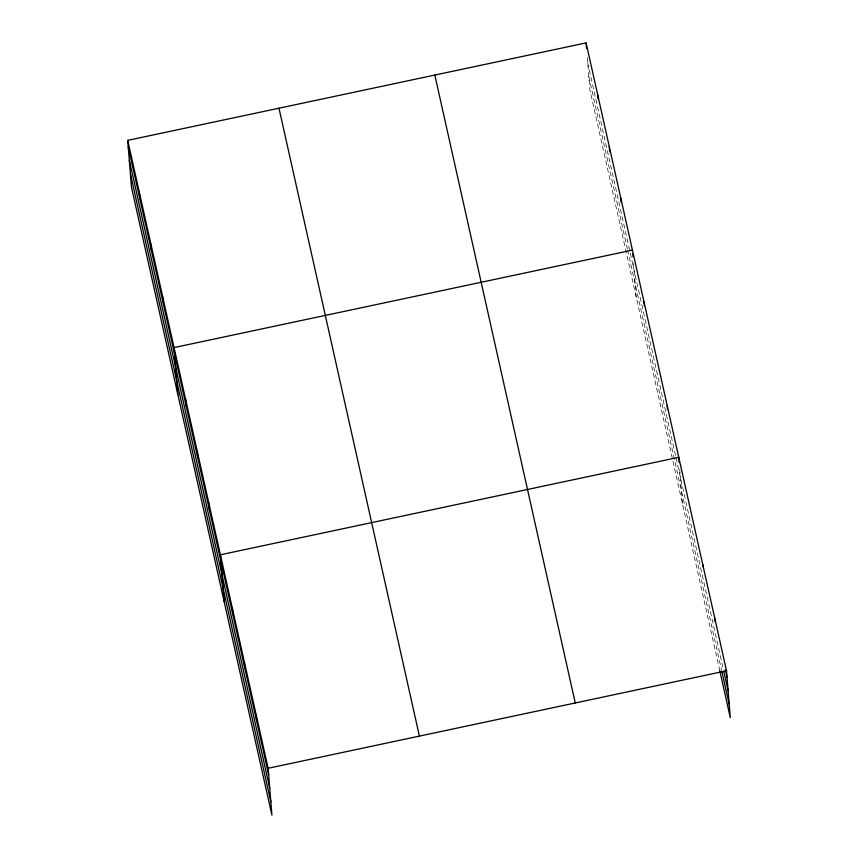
<?xml version="1.0" encoding="UTF-8"?>
<svg xmlns="http://www.w3.org/2000/svg" width="858" height="858" viewBox="0 0 858 858"><rect width="100%" height="100%" fill="white"/><g stroke="black" fill="none" stroke-linecap="round" stroke-linejoin="round"><path stroke-width="0.64" stroke-dasharray="4.29 3.22" d="M587.687 62.763L675.739 456.456M676.029 457.754L723.455 669.841M588.792 76.448L627.316 248.691M627.606 249.978L721.642 670.506M719.808 670.763L589.864 89.725L587.151 56.124M679.729 469.208L682.539 504.139M633.494 263.331L636.196 296.932"/><path stroke-width="1.29" d="M127.713 140.369L268.136 768.275L271.911 815.1L131.478 187.205L127.713 140.369L586.089 42.9L726.522 670.795L730.287 717.631L719.808 670.763M632.432 250.107L174.056 347.576L177.821 394.412M268.136 768.275L726.522 670.795M725.3 669.572L727.048 677.38M723.744 671.138L728.12 690.669M721.943 671.803L729.214 704.343M434.824 75.064L575.257 702.97M278.979 108.205L419.401 736.11M128.25 146.954L268.672 774.86M129.311 160.242L269.734 788.137M130.416 173.917L270.838 801.822M714.585 617.428L714.896 621.374M702.648 564.06L702.852 566.688M679.193 462.58L678.775 457.314L220.399 554.783L224.163 601.619M667.192 405.512L667.503 409.459M644.015 301.909L644.337 305.856M632.754 254.054L632.957 256.692M620.849 198.305L621.16 202.252M609.266 146.504L609.684 151.769M597.672 94.702L597.994 98.649M586.089 42.9L586.518 48.166M256.21 714.896L256.735 721.481M244.273 661.529L244.798 668.114M232.336 608.161L232.861 614.746M208.816 502.981L209.341 509.566M197.222 451.179L197.758 457.764M185.639 399.378L186.175 405.963M162.473 295.774L162.999 302.359M150.89 243.972L151.416 250.557M139.296 192.171L139.833 198.756"/></g></svg>
